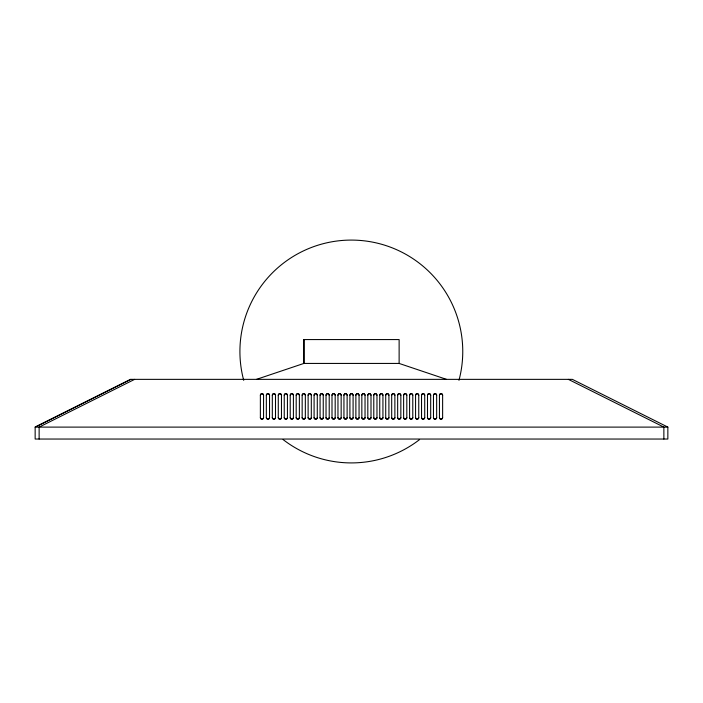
<?xml version="1.0" encoding="UTF-8"?>
<svg xmlns="http://www.w3.org/2000/svg" width="703" height="703" viewBox="0 0 703 703"><rect width="100%" height="100%" fill="white"/><g stroke="black" fill="none" stroke-linecap="round" stroke-linejoin="round"><path stroke-width="1.05" d="M260.374 395.271C260.295 393.223 263.634 393.223 263.555 395.271L263.555 417.556C263.634 419.603 260.295 419.603 260.374 417.556L260.374 395.271A1.591 1.591 0 0 1 261.964 393.68A1.591 1.591 0 0 1 263.555 395.271M266.34 395.271C266.27 393.223 269.609 393.223 269.53 395.271L269.53 417.556C269.609 419.603 266.27 419.603 266.34 417.556L266.34 395.271A1.591 1.591 0 0 1 267.94 393.68A1.591 1.591 0 0 1 269.53 395.271M272.316 395.271C272.237 393.223 275.576 393.223 275.497 395.271L275.497 417.556C275.576 419.603 272.237 419.603 272.316 417.556L272.316 395.271A1.591 1.591 0 0 1 273.906 393.68A1.591 1.591 0 0 1 275.497 395.271M278.283 395.271C278.203 393.223 281.543 393.223 281.464 395.271L281.464 417.556C281.543 419.603 278.203 419.603 278.283 417.556L278.283 395.271A1.591 1.591 0 0 1 279.873 393.68A1.591 1.591 0 0 1 281.464 395.271M284.249 395.271C284.17 393.223 287.509 393.223 287.43 395.271L287.43 417.556C287.509 419.603 284.17 419.603 284.249 417.556L284.249 395.271A1.591 1.591 0 0 1 285.84 393.68A1.591 1.591 0 0 1 287.43 395.271M290.216 395.271C290.146 393.223 293.476 393.223 293.406 395.271L293.406 417.556C293.476 419.603 290.146 419.603 290.216 417.556L290.216 395.271A1.591 1.591 0 0 1 291.815 393.68A1.591 1.591 0 0 1 293.406 395.271M296.191 395.271C296.112 393.223 299.452 393.223 299.373 395.271L299.373 417.556C299.452 419.603 296.112 419.603 296.191 417.556L296.191 395.271A1.591 1.591 0 0 1 297.782 393.68A1.591 1.591 0 0 1 299.373 395.271M302.158 395.271C302.079 393.223 305.418 393.223 305.339 395.271L305.339 417.556C305.418 419.603 302.079 419.603 302.158 417.556L302.158 395.271A1.591 1.591 0 0 1 303.749 393.68A1.591 1.591 0 0 1 305.339 395.271M308.125 395.271C308.046 393.223 311.385 393.223 311.306 395.271L311.306 417.556C311.385 419.603 308.046 419.603 308.125 417.556L308.125 395.271A1.591 1.591 0 0 1 309.715 393.68A1.591 1.591 0 0 1 311.306 395.271M314.092 395.271C314.021 393.223 317.352 393.223 317.281 395.271L317.281 417.556C317.352 419.603 314.021 419.603 314.092 417.556L314.092 395.271A1.591 1.591 0 0 1 315.691 393.68A1.591 1.591 0 0 1 317.281 395.271M320.067 395.271C319.988 393.223 323.327 393.223 323.248 395.271L323.248 417.556C323.327 419.603 319.988 419.603 320.067 417.556L320.067 395.271A1.591 1.591 0 0 1 321.658 393.68A1.591 1.591 0 0 1 323.248 395.271M326.034 395.271C325.955 393.223 329.294 393.223 329.215 395.271L329.215 417.556C329.294 419.603 325.955 419.603 326.034 417.556L326.034 395.271A1.591 1.591 0 0 1 327.624 393.68A1.591 1.591 0 0 1 329.215 395.271M332.001 395.271C331.921 393.223 335.261 393.223 335.182 395.271L335.182 417.556C335.261 419.603 331.921 419.603 332.001 417.556L332.001 395.271A1.591 1.591 0 0 1 333.591 393.68A1.591 1.591 0 0 1 335.182 395.271M337.967 395.271C337.897 393.223 341.227 393.223 341.157 395.271L341.157 417.556C341.227 419.603 337.897 419.603 337.967 417.556L337.967 395.271A1.591 1.591 0 0 1 339.567 393.68A1.591 1.591 0 0 1 341.157 395.271M343.943 395.271C343.864 393.223 347.203 393.223 347.124 395.271L347.124 417.556C347.203 419.603 343.864 419.603 343.943 417.556L343.943 395.271A1.591 1.591 0 0 1 345.533 393.68A1.591 1.591 0 0 1 347.124 395.271M349.909 395.271C349.83 393.223 353.17 393.223 353.091 395.271L353.091 417.556C353.17 419.603 349.83 419.603 349.909 417.556L349.909 395.271A1.591 1.591 0 0 1 351.5 393.68A1.591 1.591 0 0 1 353.091 395.271M355.876 395.271C355.797 393.223 359.136 393.223 359.057 395.271L359.057 417.556C359.136 419.603 355.797 419.603 355.876 417.556L355.876 395.271A1.591 1.591 0 0 1 357.467 393.68A1.591 1.591 0 0 1 359.057 395.271M361.843 395.271C361.773 393.223 365.103 393.223 365.033 395.271L365.033 417.556C365.103 419.603 361.773 419.603 361.843 417.556L361.843 395.271A1.591 1.591 0 0 1 363.433 393.68A1.591 1.591 0 0 1 365.033 395.271M367.818 395.271C367.739 393.223 371.079 393.223 370.999 395.271L370.999 417.556C371.079 419.603 367.739 419.603 367.818 417.556L367.818 395.271A1.591 1.591 0 0 1 369.409 393.68A1.591 1.591 0 0 1 370.999 395.271M373.785 395.271C373.706 393.223 377.045 393.223 376.966 395.271L376.966 417.556C377.045 419.603 373.706 419.603 373.785 417.556L373.785 395.271A1.591 1.591 0 0 1 375.376 393.68A1.591 1.591 0 0 1 376.966 395.271M379.752 395.271C379.673 393.223 383.012 393.223 382.933 395.271L382.933 417.556C383.012 419.603 379.673 419.603 379.752 417.556L379.752 395.271A1.591 1.591 0 0 1 381.342 393.68A1.591 1.591 0 0 1 382.933 395.271M385.719 395.271C385.648 393.223 388.979 393.223 388.908 395.271L388.908 417.556C388.979 419.603 385.648 419.603 385.719 417.556L385.719 395.271A1.591 1.591 0 0 1 387.309 393.68A1.591 1.591 0 0 1 388.908 395.271M391.694 395.271C391.615 393.223 394.954 393.223 394.875 395.271L394.875 417.556C394.954 419.603 391.615 419.603 391.694 417.556L391.694 395.271A1.591 1.591 0 0 1 393.285 393.68A1.591 1.591 0 0 1 394.875 395.271M397.661 395.271C397.582 393.223 400.921 393.223 400.842 395.271L400.842 417.556C400.921 419.603 397.582 419.603 397.661 417.556L397.661 395.271A1.591 1.591 0 0 1 399.251 393.68A1.591 1.591 0 0 1 400.842 395.271M403.627 395.271C403.548 393.223 406.888 393.223 406.809 395.271L406.809 417.556C406.888 419.603 403.548 419.603 403.627 417.556L403.627 395.271A1.591 1.591 0 0 1 405.218 393.68A1.591 1.591 0 0 1 406.809 395.271M409.594 395.271C409.524 393.223 412.854 393.223 412.784 395.271L412.784 417.556C412.854 419.603 409.524 419.603 409.594 417.556L409.594 395.271A1.591 1.591 0 0 1 411.185 393.68A1.591 1.591 0 0 1 412.784 395.271M415.57 395.271C415.491 393.223 418.83 393.223 418.751 395.271L418.751 417.556C418.83 419.603 415.491 419.603 415.57 417.556L415.57 395.271A1.591 1.591 0 0 1 417.16 393.68A1.591 1.591 0 0 1 418.751 395.271M421.536 395.271C421.457 393.223 424.797 393.223 424.717 395.271L424.717 417.556C424.797 419.603 421.457 419.603 421.536 417.556L421.536 395.271A1.591 1.591 0 0 1 423.127 393.68A1.591 1.591 0 0 1 424.717 395.271M427.503 395.271C427.424 393.223 430.763 393.223 430.684 395.271L430.684 417.556C430.763 419.603 427.424 419.603 427.503 417.556L427.503 395.271A1.591 1.591 0 0 1 429.094 393.68A1.591 1.591 0 0 1 430.684 395.271M433.47 395.271C433.391 393.223 436.73 393.223 436.66 395.271L436.66 417.556C436.73 419.603 433.391 419.603 433.47 417.556L433.47 395.271A1.591 1.591 0 0 1 435.06 393.68A1.591 1.591 0 0 1 436.66 395.271M439.445 395.271C439.366 393.223 442.705 393.223 442.626 395.271L442.626 417.556C442.705 419.603 439.366 419.603 439.445 417.556L439.445 395.271A1.591 1.591 0 0 1 441.036 393.68A1.591 1.591 0 0 1 442.626 395.271M130.784 379.356L35.15 427.108L35.15 439.041L667.85 439.041L667.85 427.108L572.347 379.356L130.653 379.356L35.15 427.108L667.85 427.108M134.633 379.356L39.131 427.108L39.131 439.041M256.507 379.356L303.872 363.433M399.128 363.433L303.749 363.433L303.749 339.567L399.128 339.567L399.128 363.433L446.493 379.356M568.367 379.356L663.869 427.108L663.869 439.041M304.074 339.567L304.074 363.433M293.406 417.556A1.591 1.591 0 0 1 291.815 419.146A1.591 1.591 0 0 1 290.216 417.556M353.091 417.556A1.591 1.591 0 0 1 351.5 419.146A1.591 1.591 0 0 1 349.909 417.556M317.281 417.556A1.591 1.591 0 0 1 315.691 419.146A1.591 1.591 0 0 1 314.092 417.556M323.248 417.556A1.591 1.591 0 0 1 321.658 419.146A1.591 1.591 0 0 1 320.067 417.556M329.215 417.556A1.591 1.591 0 0 1 327.624 419.146A1.591 1.591 0 0 1 326.034 417.556M281.464 417.556A1.591 1.591 0 0 1 279.873 419.146A1.591 1.591 0 0 1 278.283 417.556M430.684 417.556A1.591 1.591 0 0 1 429.094 419.146A1.591 1.591 0 0 1 427.503 417.556M412.784 417.556A1.591 1.591 0 0 1 411.185 419.146A1.591 1.591 0 0 1 409.594 417.556M287.43 417.556A1.591 1.591 0 0 1 285.84 419.146A1.591 1.591 0 0 1 284.249 417.556M275.497 417.556A1.591 1.591 0 0 1 273.906 419.146A1.591 1.591 0 0 1 272.316 417.556M263.555 417.556A1.591 1.591 0 0 1 261.964 419.146A1.591 1.591 0 0 1 260.374 417.556M269.53 417.556A1.591 1.591 0 0 1 267.94 419.146A1.591 1.591 0 0 1 266.34 417.556M341.157 417.556A1.591 1.591 0 0 1 339.567 419.146A1.591 1.591 0 0 1 337.967 417.556M406.809 417.556A1.591 1.591 0 0 1 405.218 419.146A1.591 1.591 0 0 1 403.627 417.556M388.908 417.556A1.591 1.591 0 0 1 387.309 419.146A1.591 1.591 0 0 1 385.719 417.556M359.057 417.556A1.591 1.591 0 0 1 357.467 419.146A1.591 1.591 0 0 1 355.876 417.556M365.033 417.556A1.591 1.591 0 0 1 363.433 419.146A1.591 1.591 0 0 1 361.843 417.556M370.999 417.556A1.591 1.591 0 0 1 369.409 419.146A1.591 1.591 0 0 1 367.818 417.556M382.933 417.556A1.591 1.591 0 0 1 381.342 419.146A1.591 1.591 0 0 1 379.752 417.556M299.373 417.556A1.591 1.591 0 0 1 297.782 419.146A1.591 1.591 0 0 1 296.191 417.556M305.339 417.556A1.591 1.591 0 0 1 303.749 419.146A1.591 1.591 0 0 1 302.158 417.556M311.306 417.556A1.591 1.591 0 0 1 309.715 419.146A1.591 1.591 0 0 1 308.125 417.556M436.66 417.556A1.591 1.591 0 0 1 435.06 419.146A1.591 1.591 0 0 1 433.47 417.556M442.626 417.556A1.591 1.591 0 0 1 441.036 419.146A1.591 1.591 0 0 1 439.445 417.556M335.182 417.556A1.591 1.591 0 0 1 333.591 419.146A1.591 1.591 0 0 1 332.001 417.556M347.124 417.556A1.591 1.591 0 0 1 345.533 419.146A1.591 1.591 0 0 1 343.943 417.556M376.966 417.556A1.591 1.591 0 0 1 375.376 419.146A1.591 1.591 0 0 1 373.785 417.556M394.875 417.556A1.591 1.591 0 0 1 393.285 419.146A1.591 1.591 0 0 1 391.694 417.556M400.842 417.556A1.591 1.591 0 0 1 399.251 419.146A1.591 1.591 0 0 1 397.661 417.556M424.717 417.556A1.591 1.591 0 0 1 423.127 419.146A1.591 1.591 0 0 1 421.536 417.556M418.751 417.556A1.591 1.591 0 0 1 417.16 419.146A1.591 1.591 0 0 1 415.57 417.556M243.713 380.341A111.417 111.417 0 0 1 351.333 240.083A111.417 111.417 0 0 1 458.962 380.341M419.594 439.56A111.417 111.417 0 0 1 283.081 439.56"/></g></svg>
